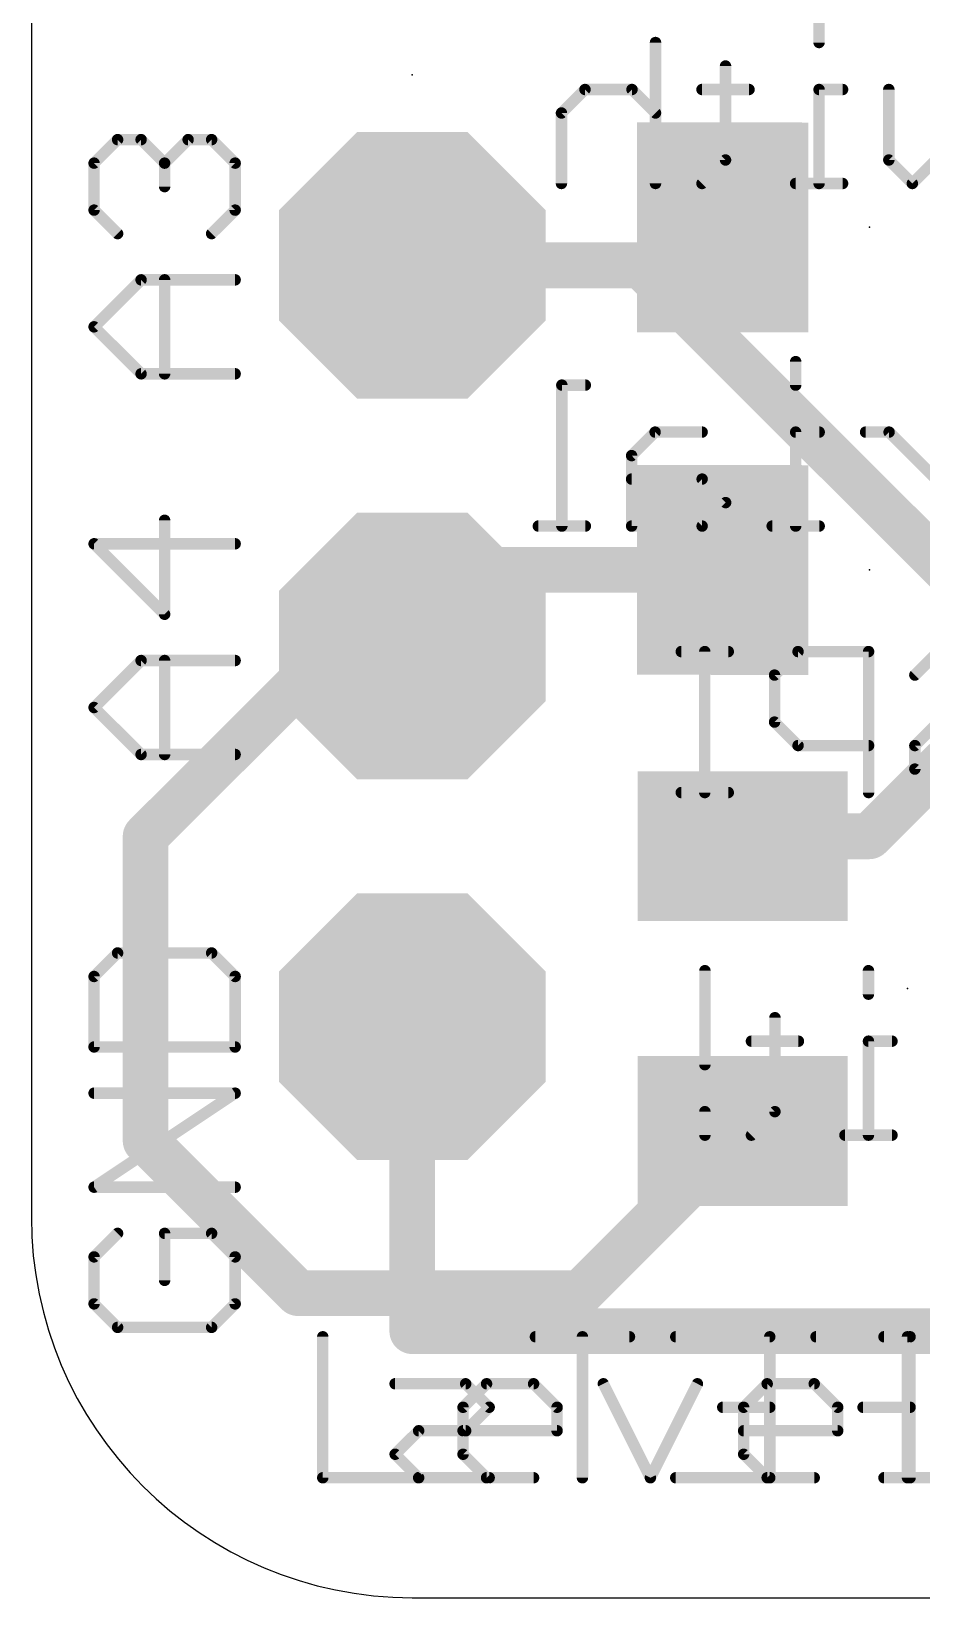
# Model space of a CAD drawing. Extents: x 0 to 15.2, y 0 to 20.4.
# Drawn here: x 0 to 5.94, y 0 to 10.45 of the extents above; entities that cross this region are included whole.
import ezdxf

# ---------------------------------------------------------------- set-up
doc = ezdxf.new("R2010")
doc.units = 0
for name, color, linetype in [('1', 12, 'CONTINUOUS'), ('16', 132, 'CONTINUOUS'), ('17', 110, 'CONTINUOUS'), ('20', 53, 'CONTINUOUS'), ('21', 53, 'CONTINUOUS'), ('22', 253, 'CONTINUOUS'), ('23', 53, 'CONTINUOUS')]:
    doc.layers.add(name, color=color, linetype=linetype)

# ---------------------------------------------------------------- blocks, each defined once
blk = doc.blocks.new('OCTAGONP')
at = {"const_width": 0.5}
blk.add_lwpolyline([(-0.25, -0.1036), (-0.25, 0.1036), (-0.1036, 0.25), (0.1036, 0.25), (0.25, 0.1036), (0.25, -0.1036), (0.1036, -0.25), (-0.1036, -0.25), (-0.25, -0.1036), (-0.25, 0.1036)], dxfattribs=at)
blk = doc.blocks.new('RECT')
blk.add_solid([(-0.5, -0.5), (0.5, -0.5), (-0.5, 0.5), (0.5, 0.5)])

msp = doc.modelspace()

# ---------------------------------------------------------------- linework, layer by layer
at = {"layer": '1', "const_width": 0.3048}
for points in [[(4.588, 9.144), (4.588, 8.89)], [(4.588, 8.89), (2.54, 8.89)], [(3.048, 6.858), (2.54, 6.35)], [(4.588, 6.858), (3.048, 6.858)], [(2.032, 6.35), (0.762, 5.08)], [(2.54, 6.35), (2.032, 6.35)], [(6.096, 5.588), (5.588, 5.08)], [(0.762, 5.08), (0.762, 3.048)], [(4.808, 5.08), (4.742, 5.014)], [(5.588, 5.08), (4.808, 5.08)], [(3.66, 2.032), (4.742, 3.114)], [(0.762, 3.048), (1.778, 2.032)], [(1.778, 2.032), (3.66, 2.032)]]:
    msp.add_lwpolyline(points, dxfattribs=at)
at = {"layer": '1', "const_width": 0.1524}
for points in [[(4.6642, 9.144, 1), (4.5118, 9.144)], [(2.54, 8.9662, 1), (2.54, 8.8138)], [(4.588, 8.8138, 1), (4.588, 8.9662)], [(4.5118, 8.89, 1), (4.6642, 8.89)], [(3.048, 6.9342, 1), (3.048, 6.7818)], [(3.1019, 6.8041, 1), (2.9941, 6.9119)], [(4.588, 6.7818, 1), (4.588, 6.9342)], [(2.032, 6.4262, 1), (2.032, 6.2738)], [(2.0859, 6.2961, 1), (1.9781, 6.4039)], [(2.4861, 6.4039, 1), (2.5939, 6.2961)], [(2.54, 6.2738, 1), (2.54, 6.4262)], [(0.8382, 5.08, 1), (0.6858, 5.08)], [(4.808, 5.1562, 1), (4.808, 5.0038)], [(4.8619, 5.0261, 1), (4.7541, 5.1339)], [(5.588, 5.0038, 1), (5.588, 5.1562)], [(0.7081, 5.1339, 1), (0.8159, 5.0261)], [(4.6881, 5.0679, 1), (4.7959, 4.9601)], [(5.5341, 5.1339, 1), (5.6419, 5.0261)], [(4.7959, 3.0601, 1), (4.6881, 3.1679)], [(0.8159, 3.1019, 1), (0.7081, 2.9941)], [(0.6858, 3.048, 1), (0.8382, 3.048)], [(1.778, 2.1082, 1), (1.778, 1.9558)], [(1.7241, 1.9781, 1), (1.8319, 2.0859)], [(3.6061, 2.0859, 1), (3.7139, 1.9781)], [(3.66, 1.9558, 1), (3.66, 2.1082)]]:
    msp.add_lwpolyline(points, format="xyb", dxfattribs=at)
at = {"layer": '16', "const_width": 0.3048}
for points in [[(2.54, 8.89), (4.064, 8.89)], [(4.064, 8.89), (7.112, 5.842)], [(2.54, 1.778), (2.54, 3.81)], [(12.954, 1.778), (2.54, 1.778)]]:
    msp.add_lwpolyline(points, dxfattribs=at)
at = {"layer": '16', "const_width": 0.1524}
for points in [[(2.54, 8.9662, 1), (2.54, 8.8138)], [(4.1179, 8.9439, 1), (4.0101, 8.8361)], [(4.064, 8.8138, 1), (4.064, 8.9662)], [(2.6162, 3.81, 1), (2.4638, 3.81)], [(2.54, 1.8542, 1), (2.54, 1.7018)], [(2.4638, 1.778, 1), (2.6162, 1.778)]]:
    msp.add_lwpolyline(points, format="xyb", dxfattribs=at)
at = {"layer": '20'}
for p, q in [((0, 17.907), (0, 2.54)), ((2.54, 0), (12.7, 0))]:
    msp.add_line(p, q, dxfattribs=at)
msp.add_arc((2.54, 2.54), 2.54, 180, 270, dxfattribs=at)
at = {"layer": '21', "const_width": 0.0762}
for points in [[(0.4183, 9.5719), (0.5751, 9.7287)], [(0.5751, 9.7287), (0.7318, 9.7287)], [(0.7318, 9.7287), (0.8886, 9.5719)], [(0.8886, 9.5719), (1.0454, 9.7287)], [(1.0454, 9.7287), (1.2021, 9.7287)], [(1.2021, 9.7287), (1.3589, 9.5719)], [(0.4183, 9.2584), (0.4183, 9.5719)], [(0.8886, 9.5719), (0.8886, 9.4152)], [(1.3589, 9.5719), (1.3589, 9.2584)], [(0.5751, 9.1016), (0.4183, 9.2584)], [(1.3589, 9.2584), (1.2021, 9.1016)], [(0.4183, 8.4796), (0.7318, 8.7932)], [(0.7318, 8.7932), (1.3589, 8.7932)], [(0.8886, 8.1661), (0.8886, 8.7932)], [(0.7318, 8.1661), (0.4183, 8.4796)], [(1.3589, 8.1661), (0.7318, 8.1661)], [(0.8886, 6.5616), (0.8886, 7.1887)], [(1.3589, 7.0319), (0.4183, 7.0319)], [(0.4183, 7.0319), (0.8886, 6.5616)], [(0.4183, 5.9396), (0.7318, 6.2532)], [(0.7318, 6.2532), (1.3589, 6.2532)], [(0.8886, 5.6261), (0.8886, 6.2532)], [(0.7318, 5.6261), (0.4183, 5.9396)], [(1.3589, 5.6261), (0.7318, 5.6261)], [(0.5751, 4.3017), (0.4183, 4.1449)], [(1.2021, 4.3017), (0.5751, 4.3017)], [(1.3589, 4.1449), (1.2021, 4.3017)], [(0.4183, 4.1449), (0.4183, 3.6746)], [(1.3589, 3.6746), (1.3589, 4.1449)], [(0.4183, 3.6746), (1.3589, 3.6746)], [(0.4183, 2.7391), (1.3589, 3.3661)], [(1.3589, 3.3661), (0.4183, 3.3661)], [(1.3589, 2.7391), (0.4183, 2.7391)], [(0.5751, 2.4306), (0.4183, 2.2738)], [(1.2021, 2.4306), (0.8886, 2.4306)], [(0.8886, 2.4306), (0.8886, 2.1171)], [(1.3589, 2.2738), (1.2021, 2.4306)], [(0.4183, 2.2738), (0.4183, 1.9603)], [(1.3589, 1.9603), (1.3589, 2.2738)], [(0.4183, 1.9603), (0.5751, 1.8035)], [(1.2021, 1.8035), (1.3589, 1.9603)], [(0.5751, 1.8035), (1.2021, 1.8035)], [(1.9431, 1.7407), (1.9431, 0.8001)], [(5.6852, 1.7407), (5.8419, 1.7407)], [(5.8419, 1.7407), (5.8419, 0.8001)], [(2.8786, 1.2704), (3.0354, 1.4272)], [(3.0354, 1.4272), (3.3489, 1.4272)], [(3.3489, 1.4272), (3.5057, 1.2704)], [(3.8141, 1.4272), (4.1277, 0.8001)], [(4.1277, 0.8001), (4.4412, 1.4272)], [(4.7497, 1.2704), (4.9064, 1.4272)], [(4.9064, 1.4272), (5.22, 1.4272)], [(5.22, 1.4272), (5.3767, 1.2704)], [(2.8786, 0.9569), (2.8786, 1.2704)], [(3.5057, 1.2704), (3.5057, 1.1136)], [(4.7497, 0.9569), (4.7497, 1.2704)], [(5.3767, 1.2704), (5.3767, 1.1136)], [(3.5057, 1.1136), (2.8786, 1.1136)], [(5.3767, 1.1136), (4.7497, 1.1136)], [(3.0354, 0.8001), (2.8786, 0.9569)], [(4.9064, 0.8001), (4.7497, 0.9569)], [(1.9431, 0.8001), (2.5702, 0.8001)], [(3.3489, 0.8001), (3.0354, 0.8001)], [(5.22, 0.8001), (4.9064, 0.8001)], [(5.6852, 0.8001), (5.9987, 0.8001)]]:
    msp.add_lwpolyline(points, dxfattribs=at)
at = {"layer": '21', "const_width": 0.0381}
for points in [[(0.5751, 9.7477, 1), (0.5751, 9.7096)], [(0.5885, 9.7152, 1), (0.5616, 9.7422)], [(0.7453, 9.7422, 1), (0.7184, 9.7152)], [(0.7318, 9.7096, 1), (0.7318, 9.7477)], [(1.0454, 9.7477, 1), (1.0454, 9.7096)], [(1.0588, 9.7152, 1), (1.0319, 9.7422)], [(1.2156, 9.7422, 1), (1.1887, 9.7152)], [(1.2021, 9.7096, 1), (1.2021, 9.7477)], [(0.4373, 9.5719, 1), (0.3992, 9.5719)], [(0.4048, 9.5854, 1), (0.4318, 9.5584)], [(0.9077, 9.5719, 1), (0.8696, 9.5719)], [(0.8751, 9.5854, 1), (0.9021, 9.5584)], [(0.8751, 9.5584, 1), (0.9021, 9.5854)], [(1.378, 9.5719, 1), (1.3398, 9.5719)], [(1.3454, 9.5584, 1), (1.3724, 9.5854)], [(0.8696, 9.4152, 1), (0.9077, 9.4152)], [(0.3992, 9.2584, 1), (0.4373, 9.2584)], [(0.4318, 9.2719, 1), (0.4048, 9.2449)], [(1.3398, 9.2584, 1), (1.378, 9.2584)], [(1.3724, 9.2449, 1), (1.3454, 9.2719)], [(0.5616, 9.0881, 1), (0.5885, 9.1151)], [(1.1887, 9.1151, 1), (1.2156, 9.0881)], [(0.7318, 8.8122, 1), (0.7318, 8.7741)], [(0.7453, 8.7797, 1), (0.7184, 8.8066)], [(0.9077, 8.7932, 1), (0.8696, 8.7932)], [(1.3589, 8.7741, 1), (1.3589, 8.8122)], [(0.4318, 8.4931, 1), (0.4048, 8.4662)], [(0.4048, 8.4931, 1), (0.4318, 8.4662)], [(0.7318, 8.1852, 1), (0.7318, 8.1471)], [(0.7184, 8.1526, 1), (0.7453, 8.1796)], [(0.8696, 8.1661, 1), (0.9077, 8.1661)], [(1.3589, 8.1471, 1), (1.3589, 8.1852)], [(0.9077, 7.1887, 1), (0.8696, 7.1887)], [(0.4183, 7.051, 1), (0.4183, 7.0129)], [(0.4318, 7.0454, 1), (0.4048, 7.0184)], [(1.3589, 7.0129, 1), (1.3589, 7.051)], [(0.8751, 6.5481, 1), (0.9021, 6.5751)], [(0.8696, 6.5616, 1), (0.9077, 6.5616)], [(0.7318, 6.2722, 1), (0.7318, 6.2341)], [(0.7453, 6.2397, 1), (0.7184, 6.2666)], [(0.9077, 6.2532, 1), (0.8696, 6.2532)], [(1.3589, 6.2341, 1), (1.3589, 6.2722)], [(0.4318, 5.9531, 1), (0.4048, 5.9262)], [(0.4048, 5.9531, 1), (0.4318, 5.9262)], [(0.7318, 5.6452, 1), (0.7318, 5.6071)], [(0.7184, 5.6126, 1), (0.7453, 5.6396)], [(0.8696, 5.6261, 1), (0.9077, 5.6261)], [(1.3589, 5.6071, 1), (1.3589, 5.6452)], [(0.5751, 4.3207, 1), (0.5751, 4.2826)], [(0.5885, 4.2882, 1), (0.5616, 4.3151)], [(1.2156, 4.3151, 1), (1.1887, 4.2882)], [(1.2021, 4.2826, 1), (1.2021, 4.3207)], [(0.4373, 4.1449, 1), (0.3992, 4.1449)], [(1.378, 4.1449, 1), (1.3398, 4.1449)], [(0.4048, 4.1584, 1), (0.4318, 4.1314)], [(1.3454, 4.1314, 1), (1.3724, 4.1584)], [(0.3992, 3.6746, 1), (0.4373, 3.6746)], [(0.4183, 3.6936, 1), (0.4183, 3.6555)], [(1.3398, 3.6746, 1), (1.378, 3.6746)], [(1.3589, 3.6555, 1), (1.3589, 3.6936)], [(0.4183, 3.3852, 1), (0.4183, 3.3471)], [(1.3695, 3.3503, 1), (1.3483, 3.382)], [(1.3589, 3.3471, 1), (1.3589, 3.3852)], [(0.4183, 2.7581, 1), (0.4183, 2.72)], [(0.4077, 2.7549, 1), (0.4289, 2.7232)], [(1.3589, 2.72, 1), (1.3589, 2.7581)], [(0.5885, 2.4171, 1), (0.5616, 2.4441)], [(0.8886, 2.4497, 1), (0.8886, 2.4116)], [(0.9077, 2.4306, 1), (0.8696, 2.4306)], [(1.2156, 2.4441, 1), (1.1887, 2.4171)], [(1.2021, 2.4116, 1), (1.2021, 2.4497)], [(0.4373, 2.2738, 1), (0.3992, 2.2738)], [(0.4048, 2.2873, 1), (0.4318, 2.2604)], [(1.378, 2.2738, 1), (1.3398, 2.2738)], [(1.3454, 2.2604, 1), (1.3724, 2.2873)], [(0.8696, 2.1171, 1), (0.9077, 2.1171)], [(0.4318, 1.9738, 1), (0.4048, 1.9468)], [(1.3724, 1.9468, 1), (1.3454, 1.9738)], [(0.3992, 1.9603, 1), (0.4373, 1.9603)], [(1.3398, 1.9603, 1), (1.378, 1.9603)], [(0.5751, 1.8226, 1), (0.5751, 1.7845)], [(0.5616, 1.7901, 1), (0.5885, 1.817)], [(1.1887, 1.817, 1), (1.2156, 1.7901)], [(1.2021, 1.7845, 1), (1.2021, 1.8226)], [(1.9622, 1.7407, 1), (1.9241, 1.7407)], [(5.6852, 1.7598, 1), (5.6852, 1.7217)], [(5.861, 1.7407, 1), (5.8229, 1.7407)], [(5.8419, 1.7217, 1), (5.8419, 1.7598)], [(3.0354, 1.4462, 1), (3.0354, 1.4081)], [(3.0489, 1.4137, 1), (3.0219, 1.4406)], [(3.3624, 1.4406, 1), (3.3354, 1.4137)], [(3.3489, 1.4081, 1), (3.3489, 1.4462)], [(3.8312, 1.4357, 1), (3.7971, 1.4186)], [(4.4582, 1.4186, 1), (4.4242, 1.4357)], [(4.9064, 1.4462, 1), (4.9064, 1.4081)], [(4.9199, 1.4137, 1), (4.893, 1.4406)], [(5.2334, 1.4406, 1), (5.2065, 1.4137)], [(5.22, 1.4081, 1), (5.22, 1.4462)], [(2.8977, 1.2704, 1), (2.8596, 1.2704)], [(2.8651, 1.2839, 1), (2.8921, 1.2569)], [(3.5247, 1.2704, 1), (3.4866, 1.2704)], [(3.4922, 1.2569, 1), (3.5192, 1.2839)], [(4.7687, 1.2704, 1), (4.7306, 1.2704)], [(4.7362, 1.2839, 1), (4.7631, 1.2569)], [(5.3958, 1.2704, 1), (5.3577, 1.2704)], [(5.3633, 1.2569, 1), (5.3902, 1.2839)], [(2.8786, 1.1327, 1), (2.8786, 1.0946)], [(3.5057, 1.0946, 1), (3.5057, 1.1327)], [(4.7497, 1.1327, 1), (4.7497, 1.0946)], [(5.3767, 1.0946, 1), (5.3767, 1.1327)], [(3.4866, 1.1136, 1), (3.5247, 1.1136)], [(5.3577, 1.1136, 1), (5.3958, 1.1136)], [(2.8921, 0.9703, 1), (2.8651, 0.9434)], [(2.8596, 0.9569, 1), (2.8977, 0.9569)], [(4.7306, 0.9569, 1), (4.7687, 0.9569)], [(4.7631, 0.9703, 1), (4.7362, 0.9434)], [(1.9431, 0.8192, 1), (1.9431, 0.7811)], [(2.5702, 0.7811, 1), (2.5702, 0.8192)], [(3.0354, 0.8192, 1), (3.0354, 0.7811)], [(3.3489, 0.7811, 1), (3.3489, 0.8192)], [(4.9064, 0.8192, 1), (4.9064, 0.7811)], [(5.22, 0.7811, 1), (5.22, 0.8192)], [(5.6852, 0.8192, 1), (5.6852, 0.7811)], [(1.9241, 0.8001, 1), (1.9622, 0.8001)], [(3.0219, 0.7866, 1), (3.0489, 0.8136)], [(4.1106, 0.8086, 1), (4.1447, 0.7916)], [(4.1106, 0.7916, 1), (4.1447, 0.8086)], [(4.893, 0.7866, 1), (4.9199, 0.8136)], [(5.8229, 0.8001, 1), (5.861, 0.8001)]]:
    msp.add_lwpolyline(points, format="xyb", dxfattribs=at)
at = {"layer": '22', "const_width": 0.0762}
for points in [[(5.2523, 10.5335), (5.2523, 10.3767)], [(4.1618, 10.3767), (4.1618, 9.4361)], [(4.6287, 10.2199), (4.6287, 9.5929)], [(3.6915, 10.0632), (3.5347, 9.9064)], [(4.005, 10.0632), (3.6915, 10.0632)], [(4.1618, 9.9064), (4.005, 10.0632)], [(4.7854, 10.0632), (4.4719, 10.0632)], [(5.4091, 10.0632), (5.2523, 10.0632)], [(5.2523, 10.0632), (5.2523, 9.4361)], [(5.7176, 9.5929), (5.7176, 10.0632)], [(3.5347, 9.9064), (3.5347, 9.4361)], [(4.6287, 9.5929), (4.4719, 9.4361)], [(5.8743, 9.4361), (5.7176, 9.5929)], [(6.0311, 9.5929), (5.8743, 9.4361)], [(5.4091, 9.4361), (5.0956, 9.4361)], [(5.0964, 8.2475), (5.0964, 8.0907)], [(3.694, 8.0907), (3.5372, 8.0907)], [(3.5372, 8.0907), (3.5372, 7.1501)], [(4.1592, 7.7772), (4.0024, 7.6204)], [(4.4727, 7.7772), (4.1592, 7.7772)], [(5.2532, 7.7772), (5.0964, 7.7772)], [(5.0964, 7.7772), (5.0964, 7.1501)], [(5.7193, 7.7772), (5.5625, 7.7772)], [(6.0328, 7.4636), (5.7193, 7.7772)], [(4.0024, 7.6204), (4.0024, 7.1501)], [(4.4727, 7.4636), (4.0024, 7.4636)], [(4.6295, 7.3069), (4.4727, 7.4636)], [(4.4727, 7.1501), (4.6295, 7.3069)], [(3.694, 7.1501), (3.3805, 7.1501)], [(4.0024, 7.1501), (4.4727, 7.1501)], [(5.2532, 7.1501), (4.9397, 7.1501)], [(4.6471, 6.3127), (4.3336, 6.3127)], [(4.4903, 5.3721), (4.4903, 6.3127)], [(5.1123, 6.3127), (4.9556, 6.1559)], [(5.5826, 6.3127), (5.1123, 6.3127)], [(5.5826, 5.3721), (5.5826, 6.3127)], [(5.8911, 6.1559), (6.0478, 6.3127)], [(4.9556, 6.1559), (4.9556, 5.8424)], [(4.9556, 5.8424), (5.1123, 5.6856)], [(6.0478, 5.8424), (5.8911, 5.6856)], [(5.1123, 5.6856), (5.5826, 5.6856)], [(5.8911, 5.6856), (5.8911, 5.5289)], [(5.8911, 5.5289), (6.0478, 5.3721)], [(4.6471, 5.3721), (4.3336, 5.3721)], [(4.4912, 4.1835), (4.4912, 3.5564)], [(5.5818, 4.1835), (5.5818, 4.0267)], [(4.9581, 3.8699), (4.9581, 3.2429)], [(5.1149, 3.7132), (4.8013, 3.7132)], [(5.7386, 3.7132), (5.5818, 3.7132)], [(5.5818, 3.7132), (5.5818, 3.0861)], [(4.4912, 3.2429), (4.4912, 3.0861)], [(4.9581, 3.2429), (4.8013, 3.0861)], [(5.7386, 3.0861), (5.425, 3.0861)], [(3.9882, 1.7407), (3.3612, 1.7407)], [(3.6747, 0.8001), (3.6747, 1.7407)], [(4.2967, 1.7407), (4.9238, 1.7407)], [(4.9238, 1.7407), (4.9238, 0.8001)], [(5.8593, 1.7407), (5.2322, 1.7407)], [(5.8593, 0.8001), (5.8593, 1.7407)], [(2.8959, 1.4272), (2.4256, 1.4272)], [(3.0527, 1.2704), (2.8959, 1.4272)], [(2.8959, 1.1136), (3.0527, 1.2704)], [(4.9238, 1.2704), (4.6102, 1.2704)], [(5.8593, 1.2704), (5.5457, 1.2704)], [(2.4256, 0.9569), (2.5824, 1.1136)], [(2.5824, 1.1136), (2.8959, 1.1136)], [(2.5824, 0.8001), (2.4256, 0.9569)], [(3.0527, 0.8001), (2.5824, 0.8001)], [(4.9238, 0.8001), (4.2967, 0.8001)]]:
    msp.add_lwpolyline(points, dxfattribs=at)
at = {"layer": '22', "const_width": 0.0381}
for points in [[(4.1808, 10.3767, 1), (4.1427, 10.3767)], [(5.2333, 10.3767, 1), (5.2714, 10.3767)], [(4.6477, 10.2199, 1), (4.6096, 10.2199)], [(3.6915, 10.0822, 1), (3.6915, 10.0441)], [(3.7049, 10.0497, 1), (3.678, 10.0766)], [(4.0185, 10.0766, 1), (3.9915, 10.0497)], [(4.005, 10.0441, 1), (4.005, 10.0822)], [(4.4719, 10.0822, 1), (4.4719, 10.0441)], [(4.7854, 10.0441, 1), (4.7854, 10.0822)], [(5.2523, 10.0822, 1), (5.2523, 10.0441)], [(5.2714, 10.0632, 1), (5.2333, 10.0632)], [(5.4091, 10.0441, 1), (5.4091, 10.0822)], [(5.7366, 10.0632, 1), (5.6985, 10.0632)], [(3.5537, 9.9064, 1), (3.5156, 9.9064)], [(3.5212, 9.9199, 1), (3.5482, 9.8929)], [(4.1483, 9.8929, 1), (4.1752, 9.9199)], [(4.6421, 9.5794, 1), (4.6152, 9.6063)], [(5.731, 9.6063, 1), (5.7041, 9.5794)], [(4.6096, 9.5929, 1), (4.6477, 9.5929)], [(5.6985, 9.5929, 1), (5.7366, 9.5929)], [(3.5156, 9.4361, 1), (3.5537, 9.4361)], [(4.1427, 9.4361, 1), (4.1808, 9.4361)], [(4.4584, 9.4496, 1), (4.4854, 9.4226)], [(5.0956, 9.4551, 1), (5.0956, 9.417)], [(5.2333, 9.4361, 1), (5.2714, 9.4361)], [(5.4091, 9.417, 1), (5.4091, 9.4551)], [(5.8609, 9.4496, 1), (5.8878, 9.4226)], [(5.8609, 9.4226, 1), (5.8878, 9.4496)], [(5.1155, 8.2475, 1), (5.0774, 8.2475)], [(3.5372, 8.1098, 1), (3.5372, 8.0717)], [(3.5563, 8.0907, 1), (3.5182, 8.0907)], [(3.694, 8.0717, 1), (3.694, 8.1098)], [(5.0774, 8.0907, 1), (5.1155, 8.0907)], [(4.1592, 7.7962, 1), (4.1592, 7.7581)], [(4.1727, 7.7637, 1), (4.1457, 7.7906)], [(4.4727, 7.7581, 1), (4.4727, 7.7962)], [(5.1155, 7.7772, 1), (5.0774, 7.7772)], [(5.0964, 7.7962, 1), (5.0964, 7.7581)], [(5.2532, 7.7581, 1), (5.2532, 7.7962)], [(5.5625, 7.7962, 1), (5.5625, 7.7581)], [(5.7327, 7.7906, 1), (5.7058, 7.7637)], [(5.7193, 7.7581, 1), (5.7193, 7.7962)], [(4.0215, 7.6204, 1), (3.9834, 7.6204)], [(3.989, 7.6339, 1), (4.0159, 7.6069)], [(4.0024, 7.4827, 1), (4.0024, 7.4446)], [(4.4862, 7.4771, 1), (4.4593, 7.4502)], [(4.4727, 7.4446, 1), (4.4727, 7.4827)], [(4.643, 7.2934, 1), (4.616, 7.3203)], [(4.616, 7.2934, 1), (4.643, 7.3203)], [(3.3805, 7.1692, 1), (3.3805, 7.1311)], [(3.5182, 7.1501, 1), (3.5563, 7.1501)], [(3.694, 7.1311, 1), (3.694, 7.1692)], [(4.0024, 7.1692, 1), (4.0024, 7.1311)], [(3.9834, 7.1501, 1), (4.0215, 7.1501)], [(4.4593, 7.1636, 1), (4.4862, 7.1366)], [(4.4727, 7.1311, 1), (4.4727, 7.1692)], [(4.9397, 7.1692, 1), (4.9397, 7.1311)], [(5.0774, 7.1501, 1), (5.1155, 7.1501)], [(5.2532, 7.1311, 1), (5.2532, 7.1692)], [(4.3336, 6.3318, 1), (4.3336, 6.2937)], [(4.5094, 6.3127, 1), (4.4713, 6.3127)], [(4.6471, 6.2937, 1), (4.6471, 6.3318)], [(5.1123, 6.3318, 1), (5.1123, 6.2937)], [(5.1258, 6.2992, 1), (5.0989, 6.3262)], [(5.6017, 6.3127, 1), (5.5636, 6.3127)], [(5.5826, 6.2937, 1), (5.5826, 6.3318)], [(4.9746, 6.1559, 1), (4.9365, 6.1559)], [(4.9421, 6.1694, 1), (4.969, 6.1425)], [(5.8776, 6.1694, 1), (5.9045, 6.1425)], [(4.969, 5.8559, 1), (4.9421, 5.8289)], [(4.9365, 5.8424, 1), (4.9746, 5.8424)], [(5.1123, 5.7047, 1), (5.1123, 5.6666)], [(5.0989, 5.6722, 1), (5.1258, 5.6991)], [(5.5826, 5.6666, 1), (5.5826, 5.7047)], [(5.9101, 5.6856, 1), (5.872, 5.6856)], [(5.8776, 5.6991, 1), (5.9045, 5.6722)], [(5.872, 5.5289, 1), (5.9101, 5.5289)], [(5.9045, 5.5423, 1), (5.8776, 5.5154)], [(4.3336, 5.3912, 1), (4.3336, 5.3531)], [(4.4713, 5.3721, 1), (4.5094, 5.3721)], [(4.6471, 5.3531, 1), (4.6471, 5.3912)], [(5.5636, 5.3721, 1), (5.6017, 5.3721)], [(4.5102, 4.1835, 1), (4.4721, 4.1835)], [(5.6008, 4.1835, 1), (5.5627, 4.1835)], [(5.5627, 4.0267, 1), (5.6008, 4.0267)], [(4.9772, 3.8699, 1), (4.9391, 3.8699)], [(4.8013, 3.7322, 1), (4.8013, 3.6941)], [(5.1149, 3.6941, 1), (5.1149, 3.7322)], [(5.6008, 3.7132, 1), (5.5627, 3.7132)], [(5.5818, 3.7322, 1), (5.5818, 3.6941)], [(5.7386, 3.6941, 1), (5.7386, 3.7322)], [(4.4721, 3.5564, 1), (4.5102, 3.5564)], [(4.5102, 3.2429, 1), (4.4721, 3.2429)], [(4.9391, 3.2429, 1), (4.9772, 3.2429)], [(4.9716, 3.2294, 1), (4.9446, 3.2563)], [(4.4721, 3.0861, 1), (4.5102, 3.0861)], [(4.7879, 3.0996, 1), (4.8148, 3.0726)], [(5.425, 3.1052, 1), (5.425, 3.0671)], [(5.5627, 3.0861, 1), (5.6008, 3.0861)], [(5.7386, 3.0671, 1), (5.7386, 3.1052)], [(3.3612, 1.7598, 1), (3.3612, 1.7217)], [(3.6937, 1.7407, 1), (3.6556, 1.7407)], [(3.9882, 1.7217, 1), (3.9882, 1.7598)], [(4.2967, 1.7598, 1), (4.2967, 1.7217)], [(4.9428, 1.7407, 1), (4.9047, 1.7407)], [(4.9238, 1.7217, 1), (4.9238, 1.7598)], [(5.2322, 1.7598, 1), (5.2322, 1.7217)], [(5.8783, 1.7407, 1), (5.8402, 1.7407)], [(5.8593, 1.7217, 1), (5.8593, 1.7598)], [(2.4256, 1.4462, 1), (2.4256, 1.4081)], [(2.9094, 1.4406, 1), (2.8825, 1.4137)], [(2.8959, 1.4081, 1), (2.8959, 1.4462)], [(3.0662, 1.2569, 1), (3.0392, 1.2839)], [(3.0392, 1.2569, 1), (3.0662, 1.2839)], [(4.6102, 1.2894, 1), (4.6102, 1.2513)], [(4.9238, 1.2513, 1), (4.9238, 1.2894)], [(5.5457, 1.2894, 1), (5.5457, 1.2513)], [(5.8593, 1.2513, 1), (5.8593, 1.2894)], [(2.5824, 1.1327, 1), (2.5824, 1.0946)], [(2.5959, 1.1002, 1), (2.5689, 1.1271)], [(2.8959, 1.0946, 1), (2.8959, 1.1327)], [(2.8825, 1.1271, 1), (2.9094, 1.1002)], [(2.4391, 0.9703, 1), (2.4122, 0.9434)], [(2.4122, 0.9703, 1), (2.4391, 0.9434)], [(2.5824, 0.8192, 1), (2.5824, 0.7811)], [(3.0527, 0.7811, 1), (3.0527, 0.8192)], [(4.2967, 0.8192, 1), (4.2967, 0.7811)], [(4.9238, 0.7811, 1), (4.9238, 0.8192)], [(2.5689, 0.7866, 1), (2.5959, 0.8136)], [(3.6556, 0.8001, 1), (3.6937, 0.8001)], [(4.9047, 0.8001, 1), (4.9428, 0.8001)], [(5.8402, 0.8001, 1), (5.8783, 0.8001)]]:
    msp.add_lwpolyline(points, format="xyb", dxfattribs=at)
at = {"layer": '23'}
for p in [(2.54, 10.16), (5.588, 9.144), (5.588, 6.858), (5.842, 4.064)]:
    msp.add_point(p, dxfattribs=at)

# ---------------------------------------------------------------- block references
at = {"layer": '1', "xscale": 1.1, "yscale": 1.4, "rotation": 180}
for p in [(4.588, 9.144), (4.588, 6.858)]:
    msp.add_blockref('RECT', p, dxfattribs=at)
at = {"layer": '1', "yscale": 1.4, "rotation": 270}
for p in [(4.742, 5.014), (4.742, 3.114)]:
    msp.add_blockref('RECT', p, dxfattribs=at)
at = {"layer": '17', "xscale": 1.778, "yscale": 1.778, "rotation": 180}
for p in [(2.54, 8.89), (2.54, 8.89), (2.54, 6.35), (2.54, 6.35), (2.54, 3.81), (2.54, 3.81)]:
    msp.add_blockref('OCTAGONP', p, dxfattribs=at)
at = {"layer": '21', "xscale": 0.65, "yscale": 1.4, "rotation": 180}
for p in [(4.8566, 9.1425), (4.8566, 6.8565)]:
    msp.add_blockref('RECT', p, dxfattribs=at)

doc.saveas('drawing.dxf')
